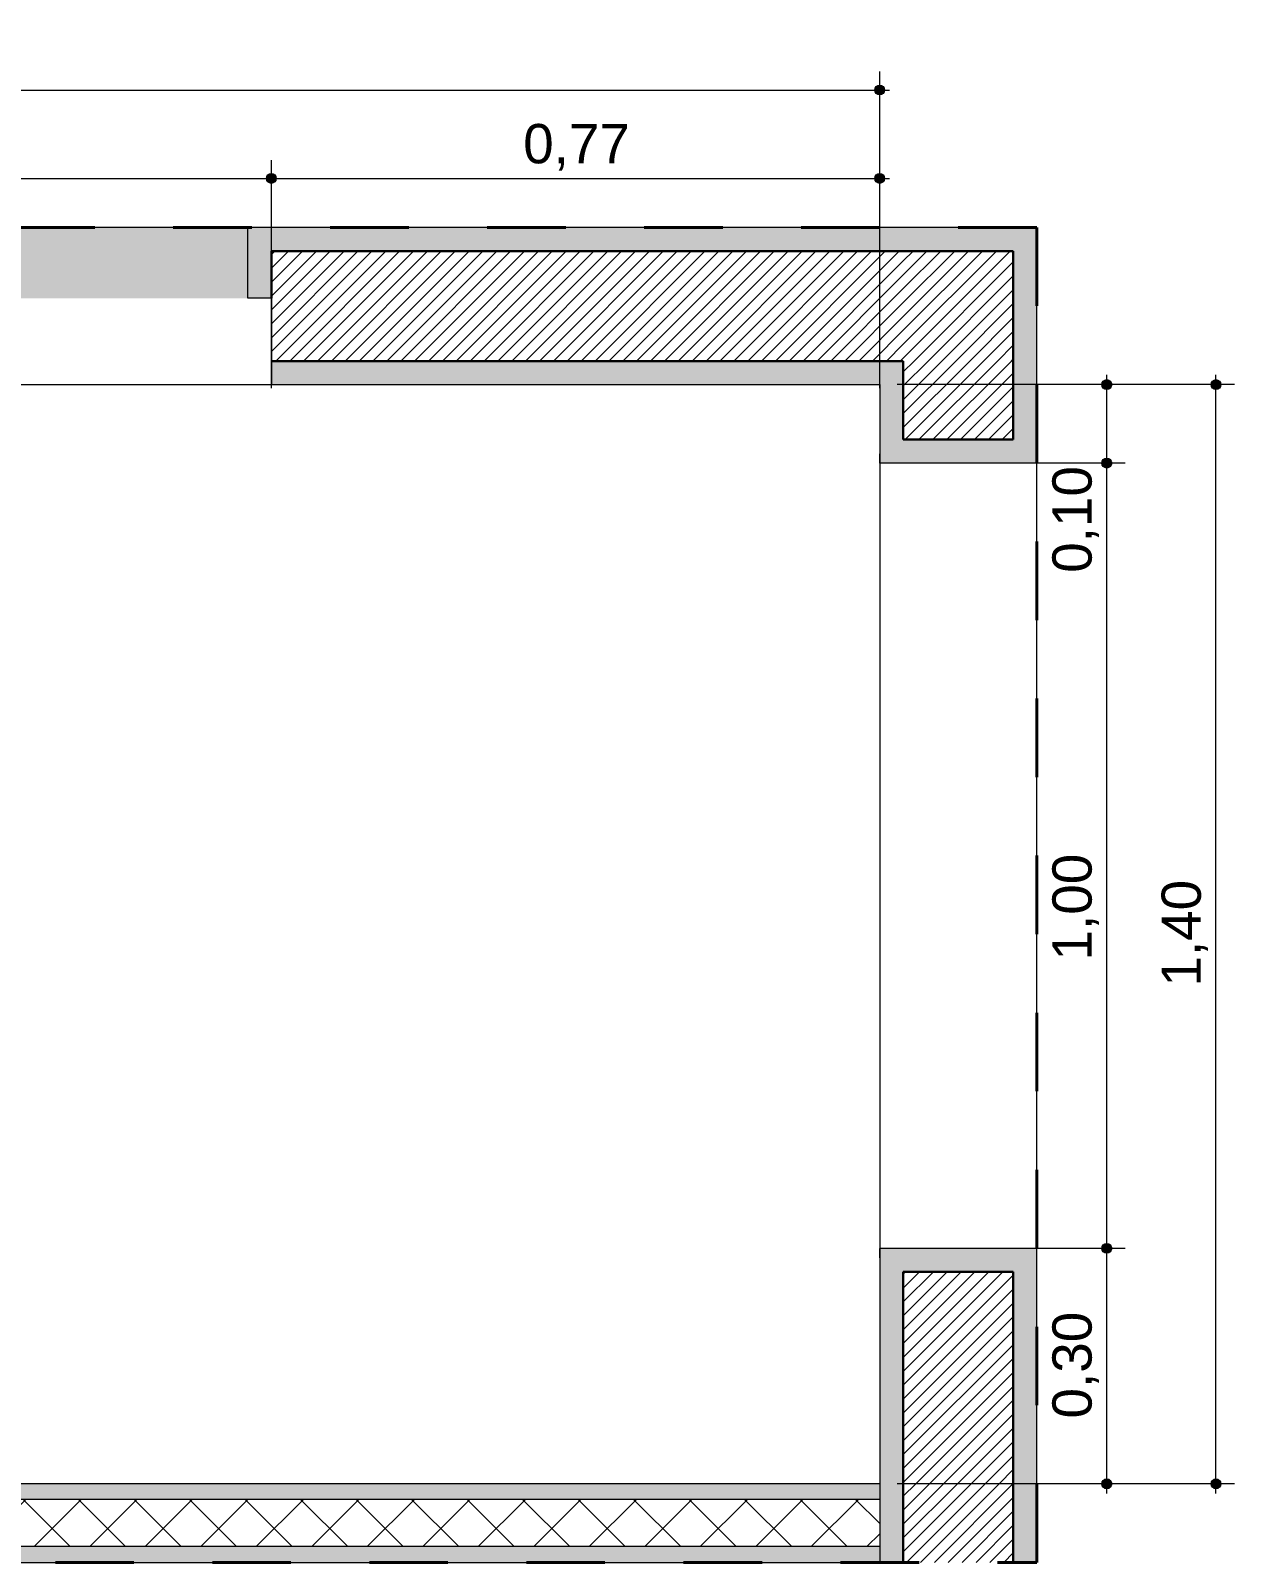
# Model space of a CAD drawing. Header units: metres. Extents: x -1.9 to 95.3, y -2.2 to 2.5.
# Drawn here: x 63.641 to 65.175, y -2.225 to -0.274 of the extents above; entities that cross this region are included whole.
import ezdxf

# ---------------------------------------------------------------- set-up
doc = ezdxf.new("R2010")
doc.units = ezdxf.units.M
doc.header["$MEASUREMENT"] = 0
doc.linetypes.add('Dashed', pattern=[0.035, 0.0225, -0.0125])
for name, color, linetype, lineweight in [('0_Caneta_No__1', 7, 'Continuous', 40), ('PAREDE CONSTRUIR_Caneta_No__241', 7, 'Continuous', 13), ('PAREDE CONSTRUIR_Caneta_No__255', 255, 'Continuous', 0), ('PAREDE CONSTRUIR_Caneta_No__3', 7, 'Continuous', 30), ('PAREDE CONSTRUIR_Caneta_No__83', 84, 'Continuous', 0), ('PAREDE CONSTRUIR_Caneta_No__91', 255, 'Continuous', 0)]:
    doc.layers.add(name, color=color, linetype=linetype, lineweight=lineweight)
doc.layers.add('0_Caneta_No__25', color=7, linetype='Continuous', lineweight=13, true_color=0x982312)
doc.styles.add('GENERATED_STYLE_1', font='arial.ttf')
doc.dimstyles.new('GENERATED_STYLE__1', dxfattribs={"dimtxt": 0.05, "dimasz": 0.02375, "dimexe": 0.18, "dimexo": 0.267183, "dimgap": 0, "dimtad": 1, "dimtih": 1, "dimtoh": 1, "dimzin": 0, "dimdsep": 46, "dimtxsty": 'GENERATED_STYLE_1', "dimblk": 'ARROWHEAD_11', "dimblk1": 'ARROWHEAD_11', "dimblk2": 'ARROWHEAD_11', "dimcen": 0.09, "dimclrd": 256, "dimclre": 256, "dimclrt": 256, "dimadec": 0, "dimazin": 0, "dimtfac": 1, "dimtdec": 4, "dimtmove": 0, "dimatfit": 3, "dimfxl": 0, "dimtolj": 1, "dimtzin": 0, "dimarcsym": 0})
doc.dimstyles.new('GENERATED_STYLE__2', dxfattribs={"dimtxt": 0.05, "dimasz": 0.02375, "dimexe": 0.18, "dimexo": 0.267183, "dimgap": 0, "dimtad": 1, "dimzin": 0, "dimdsep": 46, "dimtxsty": 'GENERATED_STYLE_1', "dimblk": 'ARROWHEAD_11', "dimblk1": 'ARROWHEAD_11', "dimblk2": 'ARROWHEAD_11', "dimcen": 0.09, "dimclrd": 256, "dimclre": 256, "dimclrt": 256, "dimadec": 0, "dimazin": 0, "dimtfac": 1, "dimtdec": 4, "dimtmove": 0, "dimatfit": 3, "dimfxl": 0, "dimtolj": 1, "dimtzin": 0, "dimarcsym": 0})
pattern_1 = [(45, (63.59803, -1.475044), (-0.00883883, 0.00883883), [])]

# ---------------------------------------------------------------- blocks, each defined once
blk = doc.blocks.new('*D233', base_point=(63.598, -1.475))
at = {"layer": '0_Caneta_No__25', "linetype": 'Continuous', "lineweight": 13, "true_color": 0x982312}
for points in [[(63.1418, -0.4626), (63.1423, -0.465), (63.1436, -0.467), (63.1456, -0.4684), (63.148, -0.4689), (63.1504, -0.4684), (63.1524, -0.467), (63.1538, -0.465), (63.1543, -0.4626), (63.1538, -0.4602), (63.1524, -0.4582), (63.1504, -0.4568), (63.148, -0.4564), (63.1456, -0.4568), (63.1436, -0.4582), (63.1423, -0.4602)], [(63.9418, -0.4626), (63.9423, -0.465), (63.9436, -0.467), (63.9456, -0.4684), (63.948, -0.4689), (63.9504, -0.4684), (63.9524, -0.467), (63.9538, -0.465), (63.9543, -0.4626), (63.9538, -0.4602), (63.9524, -0.4582), (63.9504, -0.4568), (63.948, -0.4564), (63.9456, -0.4568), (63.9436, -0.4582), (63.9423, -0.4602)]]:
    blk.add_hatch(color=24, dxfattribs=at).paths.add_polyline_path(points)
at = {"layer": '0_Caneta_No__25', "color": 24, "linetype": 'Continuous', "lineweight": 13, "true_color": 0x982312}
for p, q in [((63.948, -0.4564), (63.948, -0.4392)), ((63.1543, -0.4626), (63.9418, -0.4626)), ((63.948, -0.7298), (63.948, -0.4689))]:
    blk.add_line(p, q, dxfattribs=at)
blk.add_circle((63.948, -0.4626), 0.00625, dxfattribs=at)
at = {"layer": '0_Caneta_No__25', "color": 24, "lineweight": 13, "true_color": 0x982312, "insert": (63.4813, -0.4526), "char_height": 0.05, "attachment_point": 7, "style": 'GENERATED_STYLE_1'}
blk.add_mtext('\\A1;{\\pql;\\fArial|b0|i0|c0|p0;\\W1.000000;0,80}', dxfattribs=at)
blk = doc.blocks.new('ARROWHEAD_11')
at = {"color": 0, "linetype": 'Continuous', "lineweight": 0}
blk.add_line((0, 0), (-1, 0), dxfattribs=at)
at = {"color": 0, "linetype": 'Continuous', "lineweight": 0, "const_width": 0.25, "flags": 128}
blk.add_lwpolyline([(-0.125, 0, 1), (0.125, 0, 1)], format="xyb", close=True, dxfattribs=at)
blk = doc.blocks.new('*D234', base_point=(63.598, -1.475))
at = {"layer": '0_Caneta_No__25', "linetype": 'Continuous', "lineweight": 13, "true_color": 0x982312}
for points in [[(63.9418, -0.4626), (63.9423, -0.465), (63.9436, -0.467), (63.9456, -0.4684), (63.948, -0.4689), (63.9504, -0.4684), (63.9524, -0.467), (63.9538, -0.465), (63.9543, -0.4626), (63.9538, -0.4602), (63.9524, -0.4582), (63.9504, -0.4568), (63.948, -0.4564), (63.9456, -0.4568), (63.9436, -0.4582), (63.9423, -0.4602)], [(64.7168, -0.4626), (64.7173, -0.465), (64.7186, -0.467), (64.7206, -0.4684), (64.723, -0.4689), (64.7254, -0.4684), (64.7274, -0.467), (64.7288, -0.465), (64.7293, -0.4626), (64.7288, -0.4602), (64.7274, -0.4582), (64.7254, -0.4568), (64.723, -0.4564), (64.7206, -0.4568), (64.7186, -0.4582), (64.7173, -0.4602)]]:
    blk.add_hatch(color=24, dxfattribs=at).paths.add_polyline_path(points)
at = {"layer": '0_Caneta_No__25', "color": 24, "linetype": 'Continuous', "lineweight": 13, "true_color": 0x982312}
for p, q in [((63.948, -0.4564), (63.948, -0.4392)), ((64.723, -0.4564), (64.723, -0.4392)), ((63.9543, -0.4626), (64.7168, -0.4626)), ((64.7293, -0.4626), (64.7355, -0.4626)), ((63.948, -0.7298), (63.948, -0.4689)), ((64.723, -0.7298), (64.723, -0.4689))]:
    blk.add_line(p, q, dxfattribs=at)
for centre in [(63.948, -0.4626), (64.723, -0.4626)]:
    blk.add_circle(centre, 0.00625, dxfattribs=at)
at = {"layer": '0_Caneta_No__25', "color": 24, "lineweight": 13, "true_color": 0x982312, "insert": (64.2688, -0.4526), "char_height": 0.05, "attachment_point": 7, "style": 'GENERATED_STYLE_1'}
blk.add_mtext('\\A1;{\\pql;\\fArial|b0|i0|c0|p0;\\W1.000000;0,77}', dxfattribs=at)
blk = doc.blocks.new('*D235', base_point=(63.598, -1.475))
at = {"layer": '0_Caneta_No__25', "linetype": 'Continuous', "lineweight": 13, "true_color": 0x982312}
for points in [[(62.3668, -0.35), (62.3673, -0.3524), (62.3686, -0.3544), (62.3706, -0.3558), (62.373, -0.3562), (62.3754, -0.3558), (62.3774, -0.3544), (62.3788, -0.3524), (62.3793, -0.35), (62.3788, -0.3476), (62.3774, -0.3456), (62.3754, -0.3442), (62.373, -0.3437), (62.3706, -0.3442), (62.3686, -0.3456), (62.3673, -0.3476)], [(64.7168, -0.35), (64.7173, -0.3524), (64.7186, -0.3544), (64.7206, -0.3558), (64.723, -0.3562), (64.7254, -0.3558), (64.7274, -0.3544), (64.7288, -0.3524), (64.7293, -0.35), (64.7288, -0.3476), (64.7274, -0.3456), (64.7254, -0.3442), (64.723, -0.3437), (64.7206, -0.3442), (64.7186, -0.3456), (64.7173, -0.3476)]]:
    blk.add_hatch(color=24, dxfattribs=at).paths.add_polyline_path(points)
at = {"layer": '0_Caneta_No__25', "color": 24, "linetype": 'Continuous', "lineweight": 13, "true_color": 0x982312}
for p, q in [((62.373, -0.3437), (62.373, -0.3266)), ((64.723, -0.3437), (64.723, -0.3266)), ((62.3605, -0.35), (62.3668, -0.35)), ((62.3793, -0.35), (64.7168, -0.35)), ((64.7293, -0.35), (64.7355, -0.35)), ((62.373, -0.6172), (62.373, -0.3562)), ((64.723, -0.6172), (64.723, -0.3562))]:
    blk.add_line(p, q, dxfattribs=at)
for centre in [(62.373, -0.35), (64.723, -0.35)]:
    blk.add_circle(centre, 0.00625, dxfattribs=at)
at = {"layer": '0_Caneta_No__25', "color": 24, "lineweight": 13, "true_color": 0x982312, "insert": (63.4813, -0.34), "char_height": 0.05, "attachment_point": 7, "style": 'GENERATED_STYLE_1'}
blk.add_mtext('\\A1;{\\pql;\\fArial|b0|i0|c0|p0;\\W1.000000;2,35}', dxfattribs=at)
blk = doc.blocks.new('*D236', base_point=(63.598, -1.475))
at = {"layer": '0_Caneta_No__25', "linetype": 'Continuous', "lineweight": 13, "true_color": 0x982312}
for points in [[(65.0059, -1.8251), (65.0064, -1.8275), (65.0078, -1.8295), (65.0098, -1.8309), (65.0122, -1.8313), (65.0146, -1.8309), (65.0166, -1.8295), (65.018, -1.8275), (65.0184, -1.8251), (65.018, -1.8227), (65.0166, -1.8207), (65.0146, -1.8193), (65.0122, -1.8188), (65.0098, -1.8193), (65.0078, -1.8207), (65.0064, -1.8227)], [(65.0059, -2.125), (65.0064, -2.1274), (65.0078, -2.1294), (65.0098, -2.1308), (65.0122, -2.1313), (65.0146, -2.1308), (65.0166, -2.1294), (65.018, -2.1274), (65.0184, -2.125), (65.018, -2.1226), (65.0166, -2.1206), (65.0146, -2.1192), (65.0122, -2.1188), (65.0098, -2.1192), (65.0078, -2.1206), (65.0064, -2.1226)]]:
    blk.add_hatch(color=24, dxfattribs=at).paths.add_polyline_path(points)
at = {"layer": '0_Caneta_No__25', "color": 24, "linetype": 'Continuous', "lineweight": 13, "true_color": 0x982312}
for p, q in [((65.0059, -1.8251), (64.745, -1.8251)), ((65.0122, -2.1188), (65.0122, -1.8313)), ((65.0356, -1.8251), (65.0184, -1.8251)), ((65.0059, -2.125), (64.745, -2.125)), ((65.0356, -2.125), (65.0184, -2.125)), ((65.0122, -2.1375), (65.0122, -2.1313))]:
    blk.add_line(p, q, dxfattribs=at)
for centre in [(65.0122, -1.8251), (65.0122, -2.125)]:
    blk.add_circle(centre, 0.00625, dxfattribs=at)
at = {"layer": '0_Caneta_No__25', "color": 24, "lineweight": 13, "true_color": 0x982312, "insert": (65.0022, -2.0418), "char_height": 0.05, "attachment_point": 7, "rotation": 90, "style": 'GENERATED_STYLE_1'}
blk.add_mtext('\\A1;{\\pql;\\fArial|b0|i0|c0|p0;\\W1.000000;0,30}', dxfattribs=at)
blk = doc.blocks.new('*D237', base_point=(63.598, -1.475))
at = {"layer": '0_Caneta_No__25', "linetype": 'Continuous', "lineweight": 13, "true_color": 0x982312}
for points in [[(65.0059, -0.8251), (65.0064, -0.8275), (65.0078, -0.8295), (65.0098, -0.8309), (65.0122, -0.8313), (65.0146, -0.8309), (65.0166, -0.8295), (65.018, -0.8275), (65.0184, -0.8251), (65.018, -0.8227), (65.0166, -0.8207), (65.0146, -0.8193), (65.0122, -0.8188), (65.0098, -0.8193), (65.0078, -0.8207), (65.0064, -0.8227)], [(65.0059, -1.8251), (65.0064, -1.8275), (65.0078, -1.8295), (65.0098, -1.8309), (65.0122, -1.8313), (65.0146, -1.8309), (65.0166, -1.8295), (65.018, -1.8275), (65.0184, -1.8251), (65.018, -1.8227), (65.0166, -1.8207), (65.0146, -1.8193), (65.0122, -1.8188), (65.0098, -1.8193), (65.0078, -1.8207), (65.0064, -1.8227)]]:
    blk.add_hatch(color=24, dxfattribs=at).paths.add_polyline_path(points)
at = {"layer": '0_Caneta_No__25', "color": 24, "linetype": 'Continuous', "lineweight": 13, "true_color": 0x982312}
for p, q in [((65.0059, -0.8251), (64.745, -0.8251)), ((65.0122, -1.8188), (65.0122, -0.8313)), ((65.0356, -0.8251), (65.0184, -0.8251)), ((65.0059, -1.8251), (64.745, -1.8251)), ((65.0356, -1.8251), (65.0184, -1.8251))]:
    blk.add_line(p, q, dxfattribs=at)
for centre in [(65.0122, -0.8251), (65.0122, -1.8251)]:
    blk.add_circle(centre, 0.00625, dxfattribs=at)
at = {"layer": '0_Caneta_No__25', "color": 24, "lineweight": 13, "true_color": 0x982312, "char_height": 0.05, "attachment_point": 7, "rotation": 90, "style": 'GENERATED_STYLE_1'}
for s, insert in [('\\A1;{\\pql;\\fArial|b0|i0|c0|p0;\\W1.000000;0,10}', (65.0022, -0.9648)), ('\\A1;{\\pql;\\fArial|b0|i0|c0|p0;\\W1.000000;1,00}', (65.0022, -1.4585))]:
    blk.add_mtext(s, dxfattribs=dict(at, insert=insert))
blk = doc.blocks.new('*D238', base_point=(63.598, -1.475))
at = {"layer": '0_Caneta_No__25', "linetype": 'Continuous', "lineweight": 13, "true_color": 0x982312}
for points in [[(65.0059, -0.7251), (65.0064, -0.7275), (65.0078, -0.7295), (65.0098, -0.7309), (65.0122, -0.7313), (65.0146, -0.7309), (65.0166, -0.7295), (65.018, -0.7275), (65.0184, -0.7251), (65.018, -0.7227), (65.0166, -0.7207), (65.0146, -0.7193), (65.0122, -0.7188), (65.0098, -0.7193), (65.0078, -0.7207), (65.0064, -0.7227)], [(65.0059, -0.8251), (65.0064, -0.8275), (65.0078, -0.8295), (65.0098, -0.8309), (65.0122, -0.8313), (65.0146, -0.8309), (65.0166, -0.8295), (65.018, -0.8275), (65.0184, -0.8251), (65.018, -0.8227), (65.0166, -0.8207), (65.0146, -0.8193), (65.0122, -0.8188), (65.0098, -0.8193), (65.0078, -0.8207), (65.0064, -0.8227)]]:
    blk.add_hatch(color=24, dxfattribs=at).paths.add_polyline_path(points)
at = {"layer": '0_Caneta_No__25', "color": 24, "linetype": 'Continuous', "lineweight": 13, "true_color": 0x982312}
for p, q in [((65.0122, -0.7188), (65.0122, -0.7126)), ((65.0059, -0.7251), (64.745, -0.7251)), ((65.0122, -0.8188), (65.0122, -0.7313)), ((65.0356, -0.7251), (65.0184, -0.7251)), ((65.0059, -0.8251), (64.745, -0.8251)), ((65.0356, -0.8251), (65.0184, -0.8251))]:
    blk.add_line(p, q, dxfattribs=at)
for centre in [(65.0122, -0.7251), (65.0122, -0.8251)]:
    blk.add_circle(centre, 0.00625, dxfattribs=at)
blk = doc.blocks.new('*D239', base_point=(63.598, -1.475))
at = {"layer": '0_Caneta_No__25', "linetype": 'Continuous', "lineweight": 13, "true_color": 0x982312}
for points in [[(65.145, -0.7251), (65.1455, -0.7275), (65.1469, -0.7295), (65.1489, -0.7309), (65.1513, -0.7313), (65.1537, -0.7309), (65.1557, -0.7295), (65.1571, -0.7275), (65.1575, -0.7251), (65.1571, -0.7227), (65.1557, -0.7207), (65.1537, -0.7193), (65.1513, -0.7188), (65.1489, -0.7193), (65.1469, -0.7207), (65.1455, -0.7227)], [(65.145, -2.125), (65.1455, -2.1274), (65.1469, -2.1294), (65.1489, -2.1308), (65.1513, -2.1312), (65.1537, -2.1308), (65.1557, -2.1294), (65.1571, -2.1274), (65.1575, -2.125), (65.1571, -2.1226), (65.1557, -2.1206), (65.1537, -2.1192), (65.1513, -2.1187), (65.1489, -2.1192), (65.1469, -2.1206), (65.1455, -2.1226)]]:
    blk.add_hatch(color=24, dxfattribs=at).paths.add_polyline_path(points)
at = {"layer": '0_Caneta_No__25', "color": 24, "linetype": 'Continuous', "lineweight": 13, "true_color": 0x982312}
for p, q in [((65.1513, -0.7188), (65.1513, -0.7126)), ((65.145, -0.7251), (64.8841, -0.7251)), ((65.1513, -2.1187), (65.1513, -0.7313)), ((65.1747, -0.7251), (65.1575, -0.7251)), ((65.145, -2.125), (64.8841, -2.125)), ((65.1747, -2.125), (65.1575, -2.125)), ((65.1513, -2.1375), (65.1513, -2.1312))]:
    blk.add_line(p, q, dxfattribs=at)
for centre in [(65.1513, -0.7251), (65.1513, -2.125)]:
    blk.add_circle(centre, 0.00625, dxfattribs=at)
at = {"layer": '0_Caneta_No__25', "color": 24, "lineweight": 13, "true_color": 0x982312, "insert": (65.1413, -1.4918), "char_height": 0.05, "attachment_point": 7, "rotation": 90, "style": 'GENERATED_STYLE_1'}
blk.add_mtext('\\A1;{\\pql;\\fArial|b0|i0|c0|p0;\\W1.000000;1,40}', dxfattribs=at)

msp = doc.modelspace()

# ---------------------------------------------------------------- hatches: boundary and pattern name
at = {"layer": 'PAREDE CONSTRUIR_Caneta_No__241', "linetype": 'Continuous', "lineweight": 13}
h = msp.add_hatch(dxfattribs=at)
h.set_pattern_fill('common_brick_0010', style=0, pattern_type=2)
h.set_pattern_definition(pattern_1)
h.paths.add_polyline_path([(63.948, -0.6951), (64.753, -0.6951), (64.753, -0.5551), (63.948, -0.5551), (63.948, -0.6151), (63.948, -0.6751)])
h = msp.add_hatch(dxfattribs=at)
h.set_pattern_fill('common_brick_0010', style=0, pattern_type=2)
h.set_pattern_definition(pattern_1)
h.paths.add_polyline_path([(64.753, -0.6951), (64.893, -0.5551), (64.753, -0.5551)])
h = msp.add_hatch(dxfattribs=at)
h.set_pattern_fill('common_brick_0010', style=0, pattern_type=2)
h.set_pattern_definition(pattern_1)
h.paths.add_polyline_path([(64.753, -0.6951), (64.893, -0.6951), (64.893, -0.5551)])
h = msp.add_hatch(dxfattribs=at)
h.set_pattern_fill('common_brick_0010', style=0, pattern_type=2)
h.set_pattern_definition(pattern_1)
h.paths.add_polyline_path([(64.893, -0.6951), (64.753, -0.6951), (64.753, -0.7951), (64.893, -0.7951)])
h = msp.add_hatch(dxfattribs=at)
h.set_pattern_fill('common_brick_0010', style=0, pattern_type=2)
h.set_pattern_definition(pattern_1)
h.paths.add_polyline_path([(64.753, -2.125), (64.893, -2.125), (64.893, -1.8551), (64.753, -1.8551)])
h = msp.add_hatch(dxfattribs=at)
h.set_pattern_fill('common_brick_0010', style=0, pattern_type=2)
h.set_pattern_definition(pattern_1)
h.paths.add_polyline_path([(64.893, -2.125), (64.753, -2.125), (64.753, -2.225), (64.893, -2.225)])
at = {"layer": 'PAREDE CONSTRUIR_Caneta_No__255', "linetype": 'Continuous', "lineweight": 0}
for points in [[(63.918, -0.5251), (63.178, -0.5251), (63.178, -0.6151), (63.918, -0.6151)], [(62.373, -2.145), (64.723, -2.145), (64.723, -2.125), (62.373, -2.125)], [(62.373, -2.205), (62.373, -2.225), (64.723, -2.225), (64.723, -2.205)]]:
    msp.add_hatch(color=255, dxfattribs=at).paths.add_polyline_path(points)
at = {"layer": 'PAREDE CONSTRUIR_Caneta_No__83', "linetype": 'Continuous', "lineweight": 0}
h = msp.add_hatch(dxfattribs=at)
h.set_pattern_fill('Placomur_0010', color=84, style=0, pattern_type=2)
h.set_pattern_definition([(45, (63.59803, -1.475044), (-0.0353553, 0.0353553), []), (135, (63.59803, -1.475044), (0.0353553, 0.0353553), [])])
h.paths.add_polyline_path([(62.353, -2.205), (64.723, -2.205), (64.723, -2.145), (62.353, -2.145)])
at = {"layer": 'PAREDE CONSTRUIR_Caneta_No__91', "linetype": 'Continuous', "lineweight": 0}
for points in [[(63.918, -0.6151), (63.948, -0.6151), (63.948, -0.5551), (63.948, -0.5251), (63.918, -0.5251)], [(64.893, -0.5251), (63.948, -0.5251), (63.948, -0.5551), (64.893, -0.5551)], [(64.893, -0.5251), (64.893, -0.5551), (64.923, -0.5251)], [(64.923, -0.5251), (64.893, -0.5551), (64.923, -0.5551)], [(64.923, -0.5551), (64.893, -0.5551), (64.893, -0.7951), (64.923, -0.8251)], [(63.948, -0.6951), (63.948, -0.7251), (64.723, -0.7251), (64.723, -0.6951)], [(64.723, -0.7251), (64.753, -0.6951), (64.723, -0.6951)], [(64.723, -0.7251), (64.753, -0.7251), (64.753, -0.6951)], [(64.723, -0.7251), (64.723, -0.8251), (64.753, -0.8251), (64.753, -0.7251)], [(64.893, -0.7951), (64.753, -0.7951), (64.753, -0.8251), (64.923, -0.8251)], [(64.723, -2.125), (64.753, -2.125), (64.753, -1.8251), (64.723, -1.8251)], [(64.753, -1.8551), (64.893, -1.8551), (64.923, -1.8251), (64.753, -1.8251)], [(64.923, -1.8251), (64.893, -1.8551), (64.893, -2.125), (64.923, -2.125)], [(64.723, -2.125), (64.723, -2.225), (64.753, -2.225), (64.753, -2.125)], [(64.923, -2.125), (64.893, -2.125), (64.893, -2.225), (64.923, -2.225)]]:
    msp.add_hatch(color=255, dxfattribs=at).paths.add_polyline_path(points)

# ---------------------------------------------------------------- linework, layer by layer
at = {"layer": '0_Caneta_No__1', "color": 7, "linetype": 'Dashed', "lineweight": 40}
msp.add_lwpolyline([(64.923, -0.5251), (62.273, -0.5251), (62.273, -2.225), (64.923, -2.225)], close=True, dxfattribs=at)
at = {"layer": 'PAREDE CONSTRUIR_Caneta_No__241', "color": 7, "linetype": 'Continuous', "lineweight": 13}
for p, q in [((63.918, -0.5251), (63.178, -0.5251)), ((63.918, -0.6151), (63.918, -0.5251)), ((63.948, -0.5251), (63.918, -0.5251)), ((63.948, -0.6151), (63.918, -0.6151)), ((63.948, -0.6151), (63.948, -0.6751)), ((63.948, -0.6751), (63.948, -0.6951)), ((63.948, -0.6951), (63.948, -0.7251)), ((63.148, -0.7251), (63.948, -0.7251)), ((63.948, -0.7251), (63.988, -0.7251)), ((64.723, -0.8251), (64.723, -0.8131)), ((64.923, -0.8251), (64.923, -0.8131)), ((64.753, -0.8251), (64.723, -0.8251)), ((64.723, -0.8251), (64.723, -1.8251)), ((64.893, -0.8251), (64.753, -0.8251)), ((64.893, -0.8251), (64.753, -0.8251)), ((64.923, -0.8251), (64.893, -0.8251)), ((64.923, -0.8251), (64.893, -0.8251)), ((64.923, -1.8251), (64.923, -0.8251)), ((64.723, -1.8371), (64.723, -1.8251)), ((64.753, -1.8251), (64.723, -1.8251)), ((64.893, -1.8251), (64.753, -1.8251)), ((64.893, -1.8251), (64.753, -1.8251)), ((64.923, -1.8251), (64.893, -1.8251)), ((64.923, -1.8251), (64.893, -1.8251)), ((64.923, -1.8371), (64.923, -1.8251)), ((64.723, -2.145), (62.353, -2.145)), ((64.723, -2.205), (62.373, -2.205))]:
    msp.add_line(p, q, dxfattribs=at)
for points in [[(64.893, -0.5251), (63.948, -0.5251)], [(64.923, -0.5251), (64.893, -0.5251)], [(64.923, -0.8251), (64.923, -0.5251)], [(63.948, -0.7251), (64.723, -0.7251)], [(64.723, -0.7251), (64.723, -0.8251)], [(64.723, -1.8251), (64.723, -2.125)], [(64.923, -2.125), (64.923, -1.8251)], [(64.723, -2.125), (62.373, -2.125)], [(64.723, -2.125), (64.723, -2.145)], [(64.723, -2.125), (64.723, -2.225)], [(64.923, -2.225), (64.923, -2.125)], [(64.723, -2.145), (64.723, -2.205)], [(64.723, -2.205), (64.723, -2.225)], [(62.373, -2.225), (64.723, -2.225)]]:
    msp.add_lwpolyline(points, dxfattribs=at)
at = {"layer": 'PAREDE CONSTRUIR_Caneta_No__3', "color": 7, "linetype": 'Continuous', "lineweight": 30}
for p, q in [((64.753, -0.5551), (63.948, -0.5551)), ((63.948, -0.5551), (63.948, -0.6151)), ((64.893, -0.5551), (64.753, -0.5551)), ((64.893, -0.5551), (64.753, -0.5551)), ((64.893, -0.6951), (64.893, -0.5551)), ((63.948, -0.6951), (64.723, -0.6951)), ((64.753, -0.6951), (64.723, -0.6951)), ((64.753, -0.6951), (64.723, -0.6951)), ((64.753, -0.6951), (64.753, -0.7951)), ((64.893, -0.7951), (64.893, -0.6951)), ((64.893, -0.7951), (64.753, -0.7951)), ((64.753, -1.8551), (64.753, -2.125)), ((64.893, -1.8551), (64.753, -1.8551)), ((64.893, -2.125), (64.893, -1.8551)), ((64.753, -2.125), (64.753, -2.225)), ((64.893, -2.225), (64.893, -2.125))]:
    msp.add_line(p, q, dxfattribs=at)

# ---------------------------------------------------------------- dimensions: what is measured, and where the dimension line sits
at = {"color": 24, "linetype": 'Continuous', "lineweight": 13, "true_color": 0x982312}
for base, p1, p2, picture, middle in [((64.723, -0.35), (62.373, -0.7251), (64.723, -0.7251), '*D235', (63.546, -0.315)), ((63.948, -0.4626), (63.148, -0.5251), (63.948, -0.6151), '*D233', (63.546, -0.4276)), ((64.72302979, -0.462601806), (63.948029793, -0.615088742), (64.72302979, -0.725088738), '*D234', (64.333528799, -0.427601806))]:
    dim = msp.add_linear_dim(base=base, p1=p1, p2=p2, dimstyle='GENERATED_STYLE__1', dxfattribs=at)
    dim.commit()
    dim.dimension.update_dxf_attribs({"geometry": picture, "text_midpoint": middle, "dimtype": 160})
for base, p1, p2, picture, middle in [((65.1513, -0.7251), (64.6615, -2.125), (64.723, -0.7251), '*D239', (65.1163, -1.427)), ((65.0122, -0.7251), (64.923, -0.8251), (64.723, -0.7251), '*D238', (64.9772, -0.9001)), ((65.0122, -0.8251), (64.893, -1.8251), (64.923, -0.8251), '*D237', (64.9772, -1.3938)), ((65.0122, -1.8251), (64.723, -2.125), (64.893, -1.8251), '*D236', (64.9772, -1.977))]:
    dim = msp.add_linear_dim(base=base, p1=p1, p2=p2, angle=90, dimstyle='GENERATED_STYLE__2', dxfattribs=at)
    dim.commit()
    dim.dimension.update_dxf_attribs({"geometry": picture, "text_midpoint": middle, "dimtype": 160, "text_rotation": 90})

doc.saveas('drawing.dxf')
